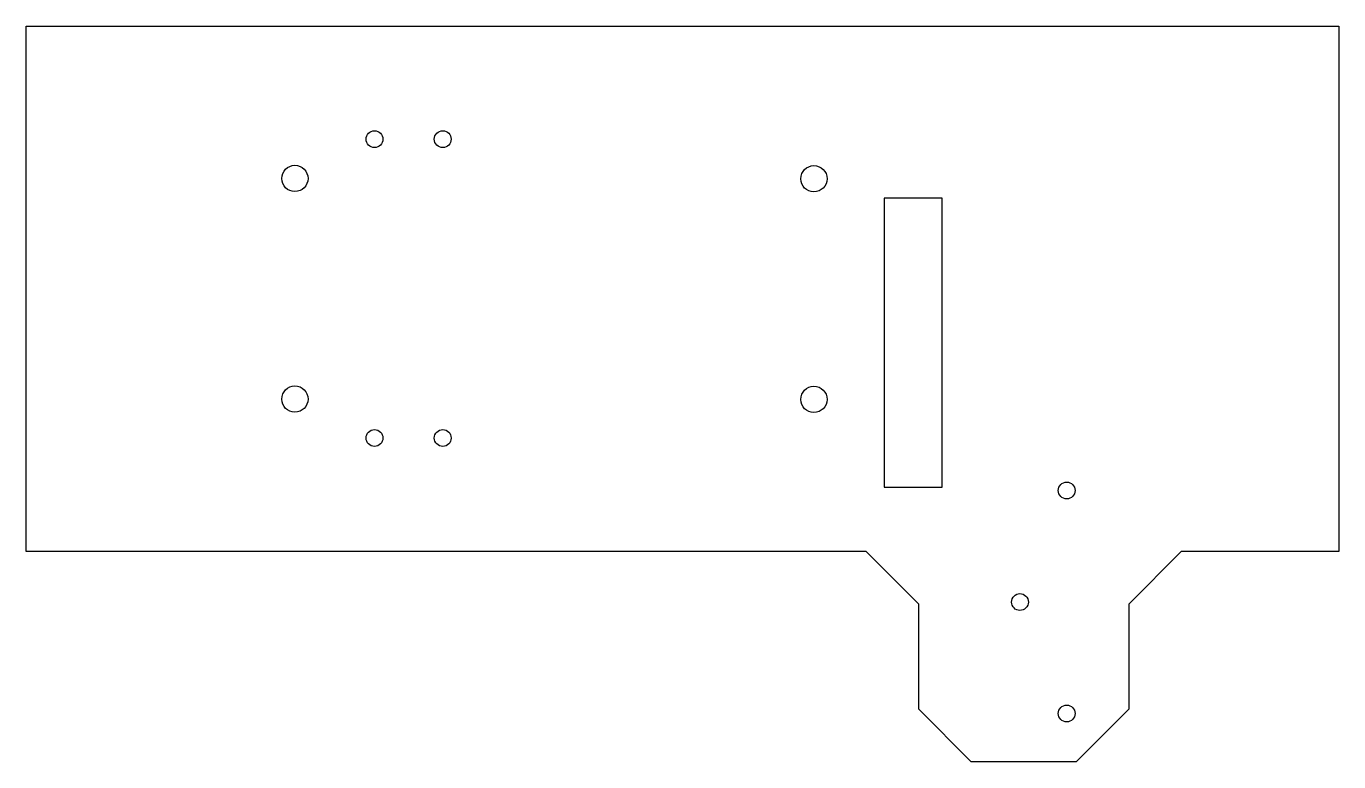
# Model space of a CAD drawing. Header units: millimetres. Extents: x -150 to 100, y -90 to 50.
import ezdxf

# ---------------------------------------------------------------- set-up
doc = ezdxf.new("R2010")
doc.units = ezdxf.units.MM
doc.layers.get('0').update_dxf_attribs({"linetype": 'CONTINUOUS'})

msp = doc.modelspace()

# ---------------------------------------------------------------- linework, layer by layer
for points in [[(30, -90), (20, -80), (20, -60), (10, -50), (-150, -50), (-150, 50), (100, 50), (100, -50), (70, -50), (60, -60), (60, -80), (50, -90)], [(24.43, 17.29), (13.43, 17.29), (13.43, -37.71), (24.43, -37.71)]]:
    msp.add_lwpolyline(points, close=True)
for centre, radius in [((-83.67, 28.5), 1.6), ((-70.67, 28.5), 1.6), ((-98.83, 21.03), 2.5), ((0.03, 20.97), 2.5), ((-98.83, -20.97), 2.5), ((0.03, -21.03), 2.5), ((-83.67, -28.38), 1.6), ((-70.67, -28.38), 1.6), ((48.18, -38.38), 1.6), ((39.28, -59.6), 1.6), ((48.18, -80.82), 1.6)]:
    msp.add_circle(centre, radius)

doc.saveas('drawing.dxf')
